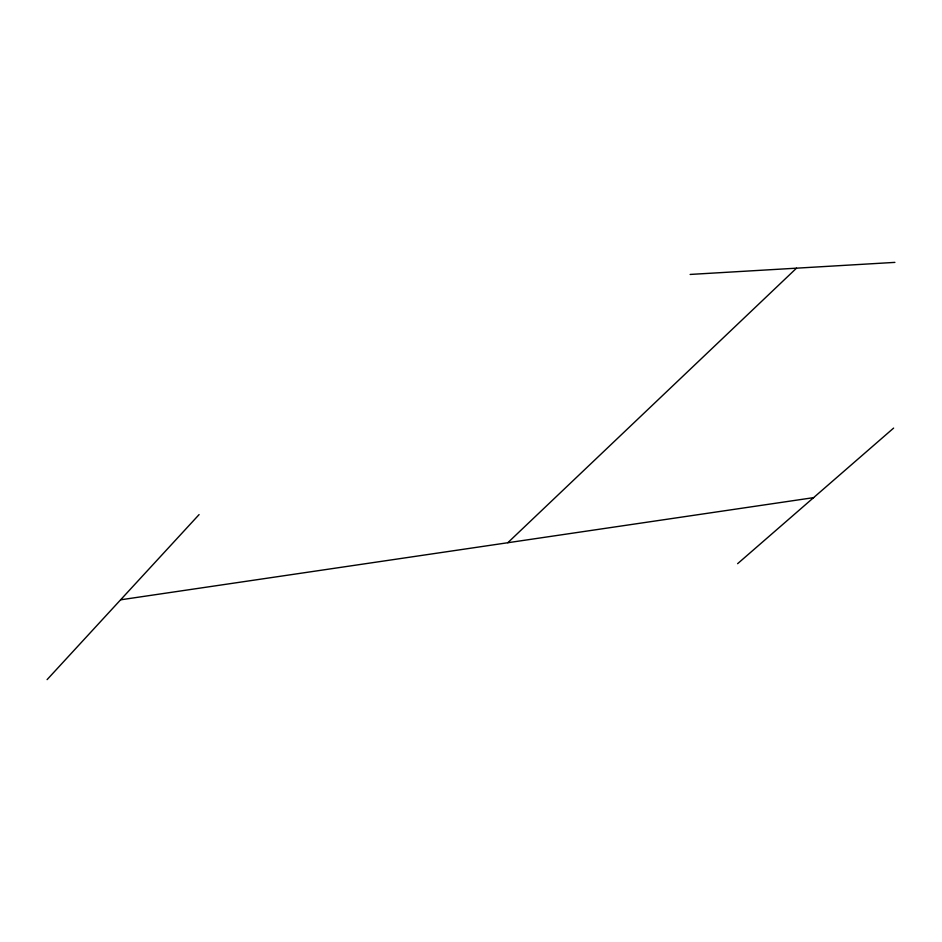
<?xml version="1.0" encoding="UTF-8"?>
<svg xmlns="http://www.w3.org/2000/svg" width="942" height="942" viewBox="0 0 942 942"><rect width="100%" height="100%" fill="white"/><g stroke="black" fill="none" stroke-linecap="round" stroke-linejoin="round"><path stroke-width="1.41" d="M47.1 679.618L199.092 514.591M507.797 542.733L796.508 268.176M737.61 563.681L893.617 428.092M120.6 599.818L813.594 497.647M690.133 274.44L894.9 262.382"/></g></svg>
